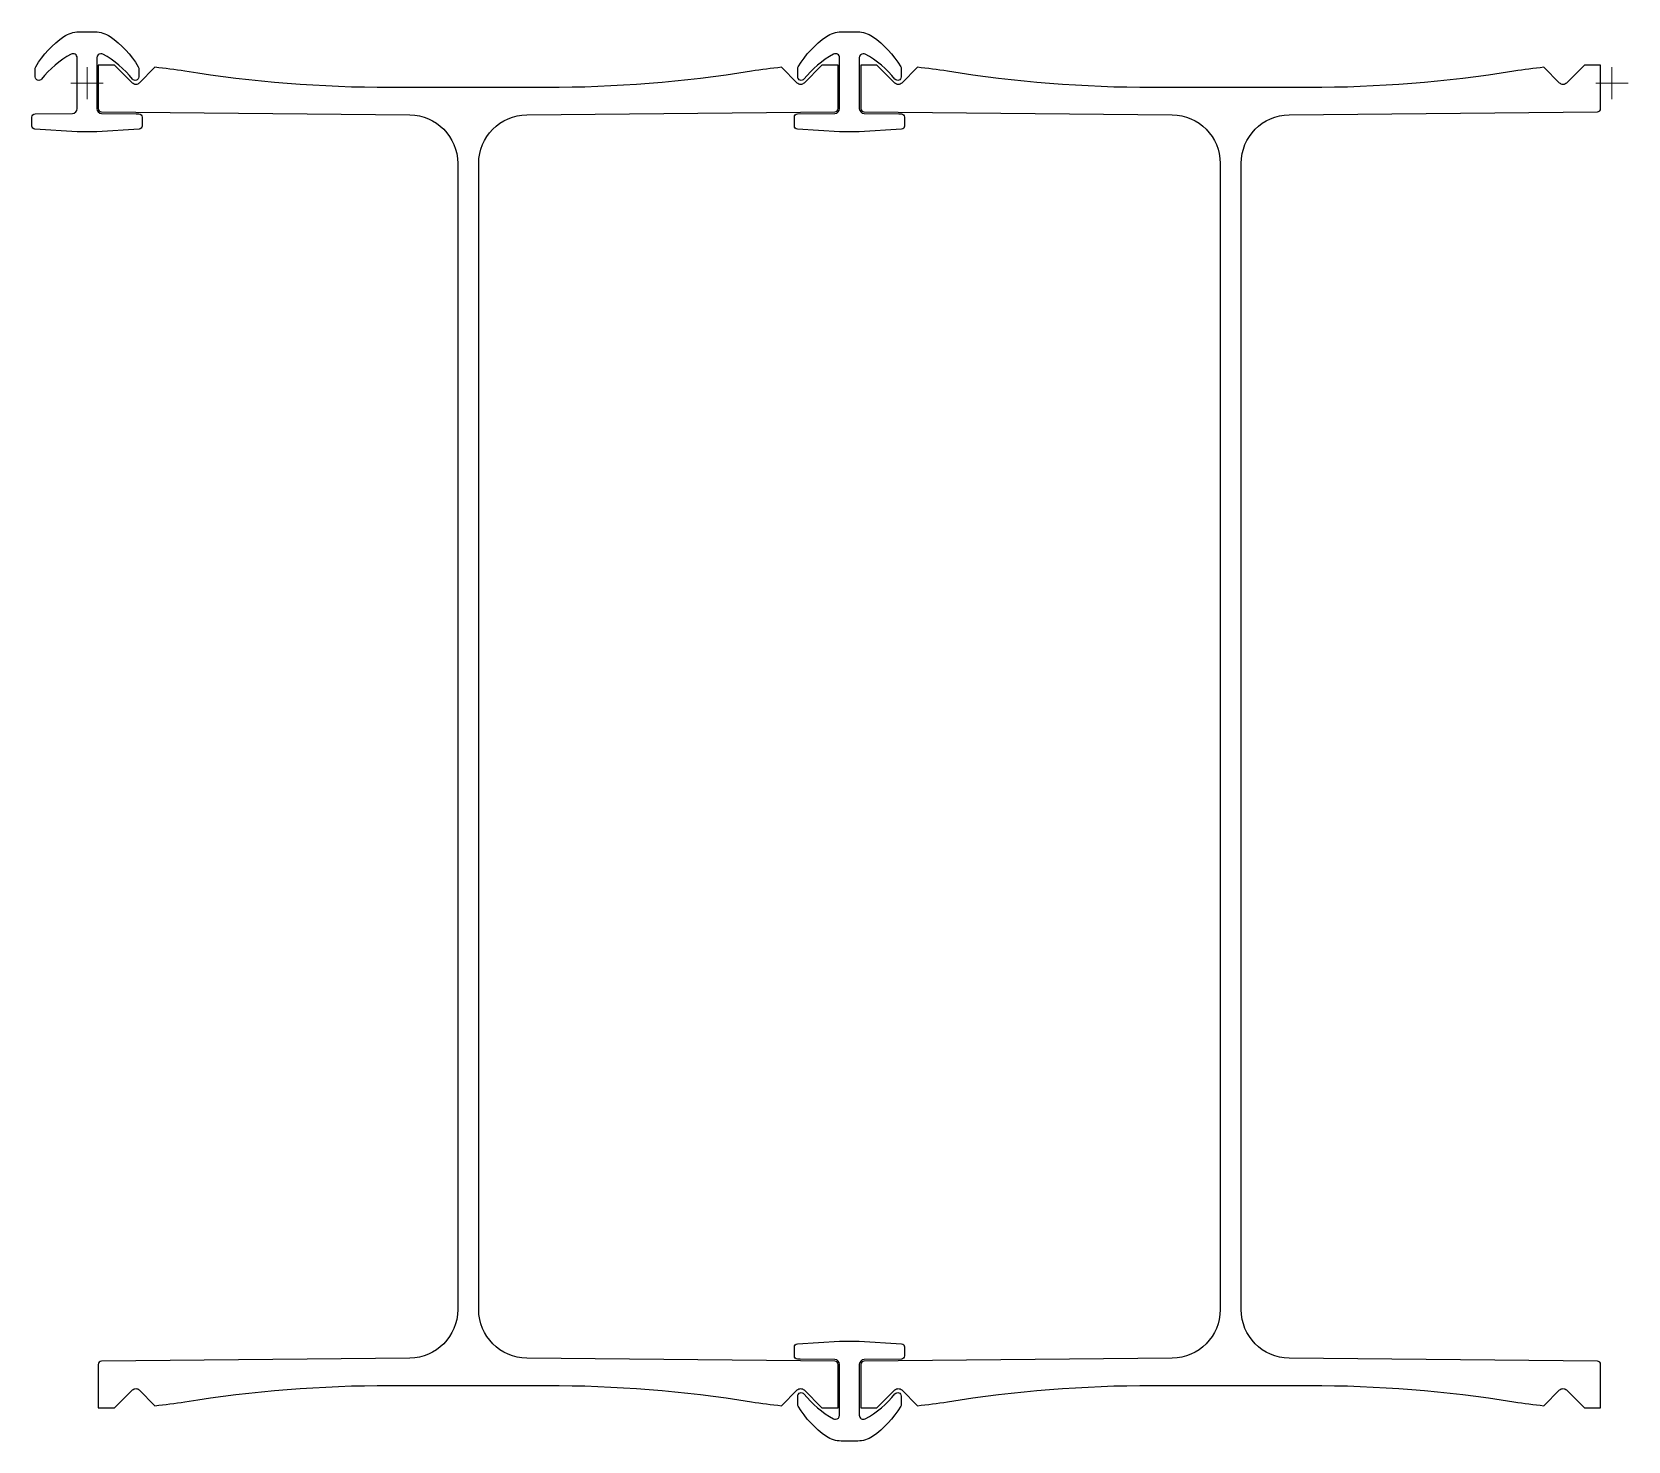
# Model space of a CAD drawing. Header units: millimetres. Extents: x -34 to 954, y -841 to 32.
import ezdxf

# ---------------------------------------------------------------- set-up
doc = ezdxf.new("R2010")
doc.units = ezdxf.units.MM
doc.layers.add('ref', color=252, linetype='Continuous', lineweight=5)

msp = doc.modelspace()

# ---------------------------------------------------------------- linework, layer by layer
for points in [[(-34.1, -26.55), (-34.1, -20.95, -0.411055), (-32.12, -18.95), (-9.07, -18.72, 0.41139), (-6.1, -15.72), (-6.1, 15.73, 0.569114), (-9.79, 17.92, 0.100985), (-28.17, 2.5, -0.710336), (-32, 3.83), (-32, 9.19, -0.135197), (-31.72, 10.21, -0.107747), (-14.25, 28.88, -0.15203), (-5.11, 31.73), (5.11, 31.73, -0.15203), (14.25, 28.88, -0.107747), (31.72, 10.21, -0.135197), (32, 9.19), (32, 3.83, -0.710994), (28.17, 2.5, 0.100981), (9.79, 17.93, 0.126639), (8.58, 18.23, 0.412175), (6.1, 15.73), (6.1, -15.72, 0.41139), (9.07, -18.72), (30.5, -18.94), (32.12, -18.95, -0.411055), (34.1, -20.95), (34.1, -26.55, -0.397192), (32.22, -28.54), (6.1, -30.07), (-6.1, -30.07), (-32.22, -28.54, -0.397192)], [(437.9, -20.95, -0.411055), (439.88, -18.95), (462.93, -18.72, 0.41139), (465.9, -15.72), (465.9, 15.73, 0.569114), (462.21, 17.92, 0.100985), (443.83, 2.5, -0.710336), (440, 3.83), (440, 9.19, -0.135197), (440.28, 10.21, -0.107747), (457.75, 28.88, -0.15203), (466.89, 31.73), (477.11, 31.73, -0.15203), (486.25, 28.88, -0.107747), (503.72, 10.21, -0.135197), (504, 9.19), (504, 3.83, -0.710994), (500.17, 2.5, 0.100981), (481.79, 17.93, 0.126639), (480.58, 18.23, 0.412175), (478.1, 15.73), (478.1, -15.72, 0.41139), (481.07, -18.72), (502.5, -18.94), (504.12, -18.95, -0.411055), (506.1, -20.95), (506.1, -26.55, -0.397192), (504.22, -28.54), (478.1, -30.07), (465.9, -30.07), (439.78, -28.54, -0.397192), (437.9, -26.55)], [(229.5, -759.23, -0.411288), (199.8, -789.22), (8.98, -791.13, 0.411288), (7, -793.13), (7, -820.08), (13, -820.08, 0.003356), (17.03, -820.05), (28.12, -808.96, -0.414214), (32.36, -808.96), (42.07, -818.67, 0.015596), (60.63, -816.27, -0.039881), (187.64, -806.13), (236, -806.13), (284.36, -806.13, -0.039881), (411.37, -816.27, 0.015596), (429.93, -818.67), (439.64, -808.96, -0.414214), (443.88, -808.96), (454.97, -820.05, 0.003356), (459, -820.08), (465, -820.08), (465, -793.13, 0.411288), (463.02, -791.13), (272.2, -789.22, -0.411288), (242.5, -759.23), (242.5, -49.63, -0.411288), (272.2, -19.63), (463.02, -17.72, 0.411288), (465, -15.72), (465, 11.22), (459, 11.22, 0.003356), (454.97, 11.2), (443.88, 0.1, -0.414214), (439.64, 0.1), (429.93, 9.81, 0.015596), (411.37, 7.42, -0.039881), (284.36, -2.73), (236, -2.73), (187.64, -2.73, -0.039881), (60.63, 7.42, 0.015596), (42.07, 9.81), (32.36, 0.1, -0.414214), (28.12, 0.1), (17.03, 11.2, 0.003356), (13, 11.22), (7, 11.22), (7, -15.72, 0.411288), (8.98, -17.72), (199.8, -19.63, -0.411288), (229.5, -49.63)], [(701.5, -759.23, -0.411288), (671.8, -789.22), (480.98, -791.13, 0.411288), (479, -793.13), (479, -820.08), (485, -820.08, 0.003356), (489.03, -820.05), (500.12, -808.96, -0.414214), (504.36, -808.96), (514.07, -818.67, 0.015596), (532.63, -816.27, -0.039881), (659.64, -806.13), (708, -806.13), (756.36, -806.13, -0.039881), (883.37, -816.27, 0.015596), (901.93, -818.67), (911.64, -808.96, -0.414214), (915.88, -808.96), (926.97, -820.05, 0.003356), (931, -820.08), (937, -820.08), (937, -793.13, 0.411288), (935.02, -791.13), (744.2, -789.22, -0.411288), (714.5, -759.23), (714.5, -49.63, -0.411288), (744.2, -19.63), (935.02, -17.72, 0.411288), (937, -15.72), (937, 11.22), (931, 11.22, 0.003356), (926.97, 11.2), (915.88, 0.1, -0.414214), (911.64, 0.1), (901.93, 9.81, 0.015596), (883.37, 7.42, -0.039881), (756.36, -2.73), (708, -2.73), (659.64, -2.73, -0.039881), (532.63, 7.42, 0.015596), (514.07, 9.81), (504.36, 0.1, -0.414214), (500.12, 0.1), (489.03, 11.2, 0.003356), (485, 11.22), (479, 11.22), (479, -15.72, 0.411288), (480.98, -17.72), (671.8, -19.63, -0.411288), (701.5, -49.63)], [(506.1, -787.9, -0.411055), (504.12, -789.9), (481.07, -790.13, 0.41139), (478.1, -793.13), (478.1, -824.58, 0.569114), (481.79, -826.78, 0.100985), (500.17, -811.35, -0.710336), (504, -812.69), (504, -818.04, -0.135197), (503.72, -819.07, -0.107747), (486.25, -837.73, -0.15203), (477.11, -840.58), (466.89, -840.58, -0.15203), (457.75, -837.73, -0.107747), (440.28, -819.07, -0.135197), (440, -818.04), (440, -812.69, -0.710994), (443.83, -811.35, 0.100981), (462.21, -826.78, 0.126639), (463.42, -827.08, 0.412175), (465.9, -824.58), (465.9, -793.13, 0.41139), (462.93, -790.13), (441.5, -789.92), (439.88, -789.9, -0.411055), (437.9, -787.9), (437.9, -782.31, -0.397192), (439.78, -780.31), (465.9, -778.78), (478.1, -778.78), (504.22, -780.31, -0.397192), (506.1, -782.31)]]:
    msp.add_lwpolyline(points, format="xyb", close=True)
at = {"layer": 'ref'}
for p, q in [((0, 10), (0, -10)), ((944, 10), (944, -10)), ((10, 0), (-10, 0)), ((934, 0), (954, 0))]:
    msp.add_line(p, q, dxfattribs=at)

doc.saveas('drawing.dxf')
